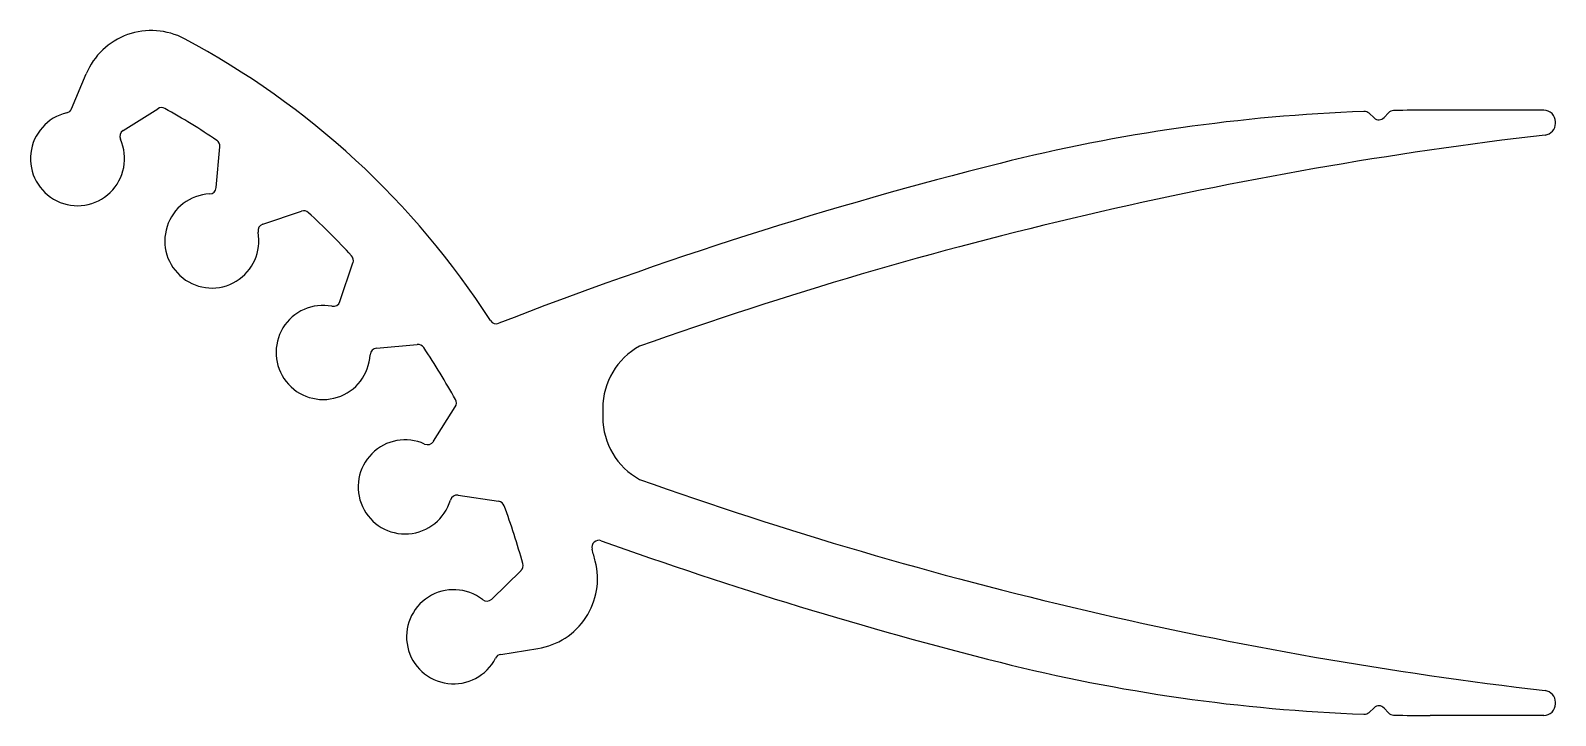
# Model space of a CAD drawing. Extents: x 833.4 to 898.3, y 426.1 to 455.3.
import ezdxf

# ---------------------------------------------------------------- set-up
doc = ezdxf.new("R2010")
doc.units = 0
doc.layers.get('0').update_dxf_attribs({"linetype": 'CONTINUOUS'})

msp = doc.modelspace()

# ---------------------------------------------------------------- linework, layer by layer
for p, q in [((835.183, 451.933), (835.799, 453.41)), ((837.371, 451.009), (838.843, 451.931)), ((897.762, 451.87), (892.937, 451.87)), ((890.338, 451.736), (890.548, 451.539)), ((890.972, 451.553), (891.165, 451.759)), ((898.262, 451.309), (898.262, 451.37)), ((841.332, 448.58), (841.486, 450.311)), ((843.306, 447.022), (844.954, 447.574)), ((846.588, 443.734), (847.143, 445.381)), ((848.144, 441.757), (849.874, 441.909)), ((850.565, 437.793), (851.49, 439.264)), ((857.762, 439.202), (857.762, 438.807)), ((851.615, 435.507), (853.333, 435.249)), ((853.042, 431.085), (854.285, 432.299)), ((853.422, 428.738), (855.006, 428.988)), ((898.262, 426.639), (898.262, 426.7)), ((890.338, 426.273), (890.548, 426.47)), ((890.972, 426.456), (891.165, 426.25)), ((897.762, 426.139), (892.937, 426.139))]:
    msp.add_line(p, q)
for centre, radius, start, end in [((838.568, 452.255), 3, 61.98733, 157.36671), ((823.539, 424.004), 35, 32.72575, 61.98733), ((834.906, 452.048), 0.3, 283.24735, 337.36671), ((839.003, 451.677), 0.3, 60.80259, 122.06804), ((823.539, 424.004), 32, 56.17019, 60.80259), ((892.937, 376.87), 75, 90, 91.19154), ((897.762, 451.37), 0.5, 0, 90), ((835.433, 449.809), 2, 103.24735, 24.25948), ((892.937, 376.87), 75, 92.15186, 104.11081), ((890.132, 451.517), 0.3, 46.8325, 92.15186), ((890.753, 451.758), 0.3, 226.8325, 316.8325), ((891.384, 451.554), 0.3, 91.19154, 136.8325), ((897.762, 451.309), 0.5, 276.67449, 0), ((837.53, 450.754), 0.3, 122.06804, 204.25948), ((841.187, 450.338), 0.3, 354.90473, 56.17019), ((918.262, 276.128), 175.877, 96.67449, 109.57846), ((918.262, 276.128), 178.877, 104.11081, 111.2796), ((841.142, 446.309), 2, 92.7133, 10.72637), ((841.033, 448.607), 0.3, 272.7133, 354.90473), ((845.049, 447.29), 0.3, 47.26949, 108.53494), ((823.539, 424.004), 32, 42.63708, 47.26949), ((843.401, 446.738), 0.3, 108.53494, 190.72637), ((846.859, 445.477), 0.3, 341.37163, 42.63708), ((845.872, 441.571), 2, 79.18019, 357.19327), ((846.304, 443.83), 0.3, 259.18019, 341.37163), ((853.236, 443.088), 0.3, 212.72575, 291.2796), ((848.17, 441.458), 0.3, 95.00184, 177.19327), ((849.901, 441.61), 0.3, 33.73638, 95.00184), ((823.539, 424.004), 32, 29.10398, 33.73638), ((860.762, 439.202), 3, 118.59321, 180), ((851.236, 439.423), 0.3, 327.83852, 29.10398), ((860.762, 438.807), 3, 180, 241.40679), ((849.363, 435.857), 2, 65.64709, 343.66017), ((850.311, 437.952), 0.3, 245.64709, 327.83852), ((918.262, 601.881), 175.877, 250.42154, 263.32551), ((851.57, 435.21), 0.3, 81.46873, 163.66017), ((853.288, 434.952), 0.3, 20.20328, 81.46873), ((823.539, 424.004), 32, 15.57087, 20.20328), ((857.596, 433.287), 0.3, 70.20955, 195.24607), ((823.539, 424.004), 35, 14.37938, 15.24607), ((918.262, 601.881), 178.877, 250.20955, 255.88919), ((854.075, 432.514), 0.3, 314.30542, 15.57087), ((854.536, 431.951), 3, 279, 14.37938), ((851.42, 429.485), 2, 52.11398, 333.01637), ((852.832, 431.3), 0.3, 232.11398, 314.30542), ((853.469, 428.441), 0.3, 99, 153.01637), ((892.937, 501.139), 75, 255.88919, 267.84814), ((897.762, 426.639), 0.5, 270, 0), ((897.762, 426.7), 0.5, 0, 83.32551), ((890.132, 426.492), 0.3, 267.84814, 313.1675), ((890.753, 426.251), 0.3, 43.1675, 133.1675), ((891.384, 426.455), 0.3, 223.1675, 268.80846), ((892.937, 501.139), 75, 268.80846, 270)]:
    msp.add_arc(centre, radius, start, end)

doc.saveas('drawing.dxf')
